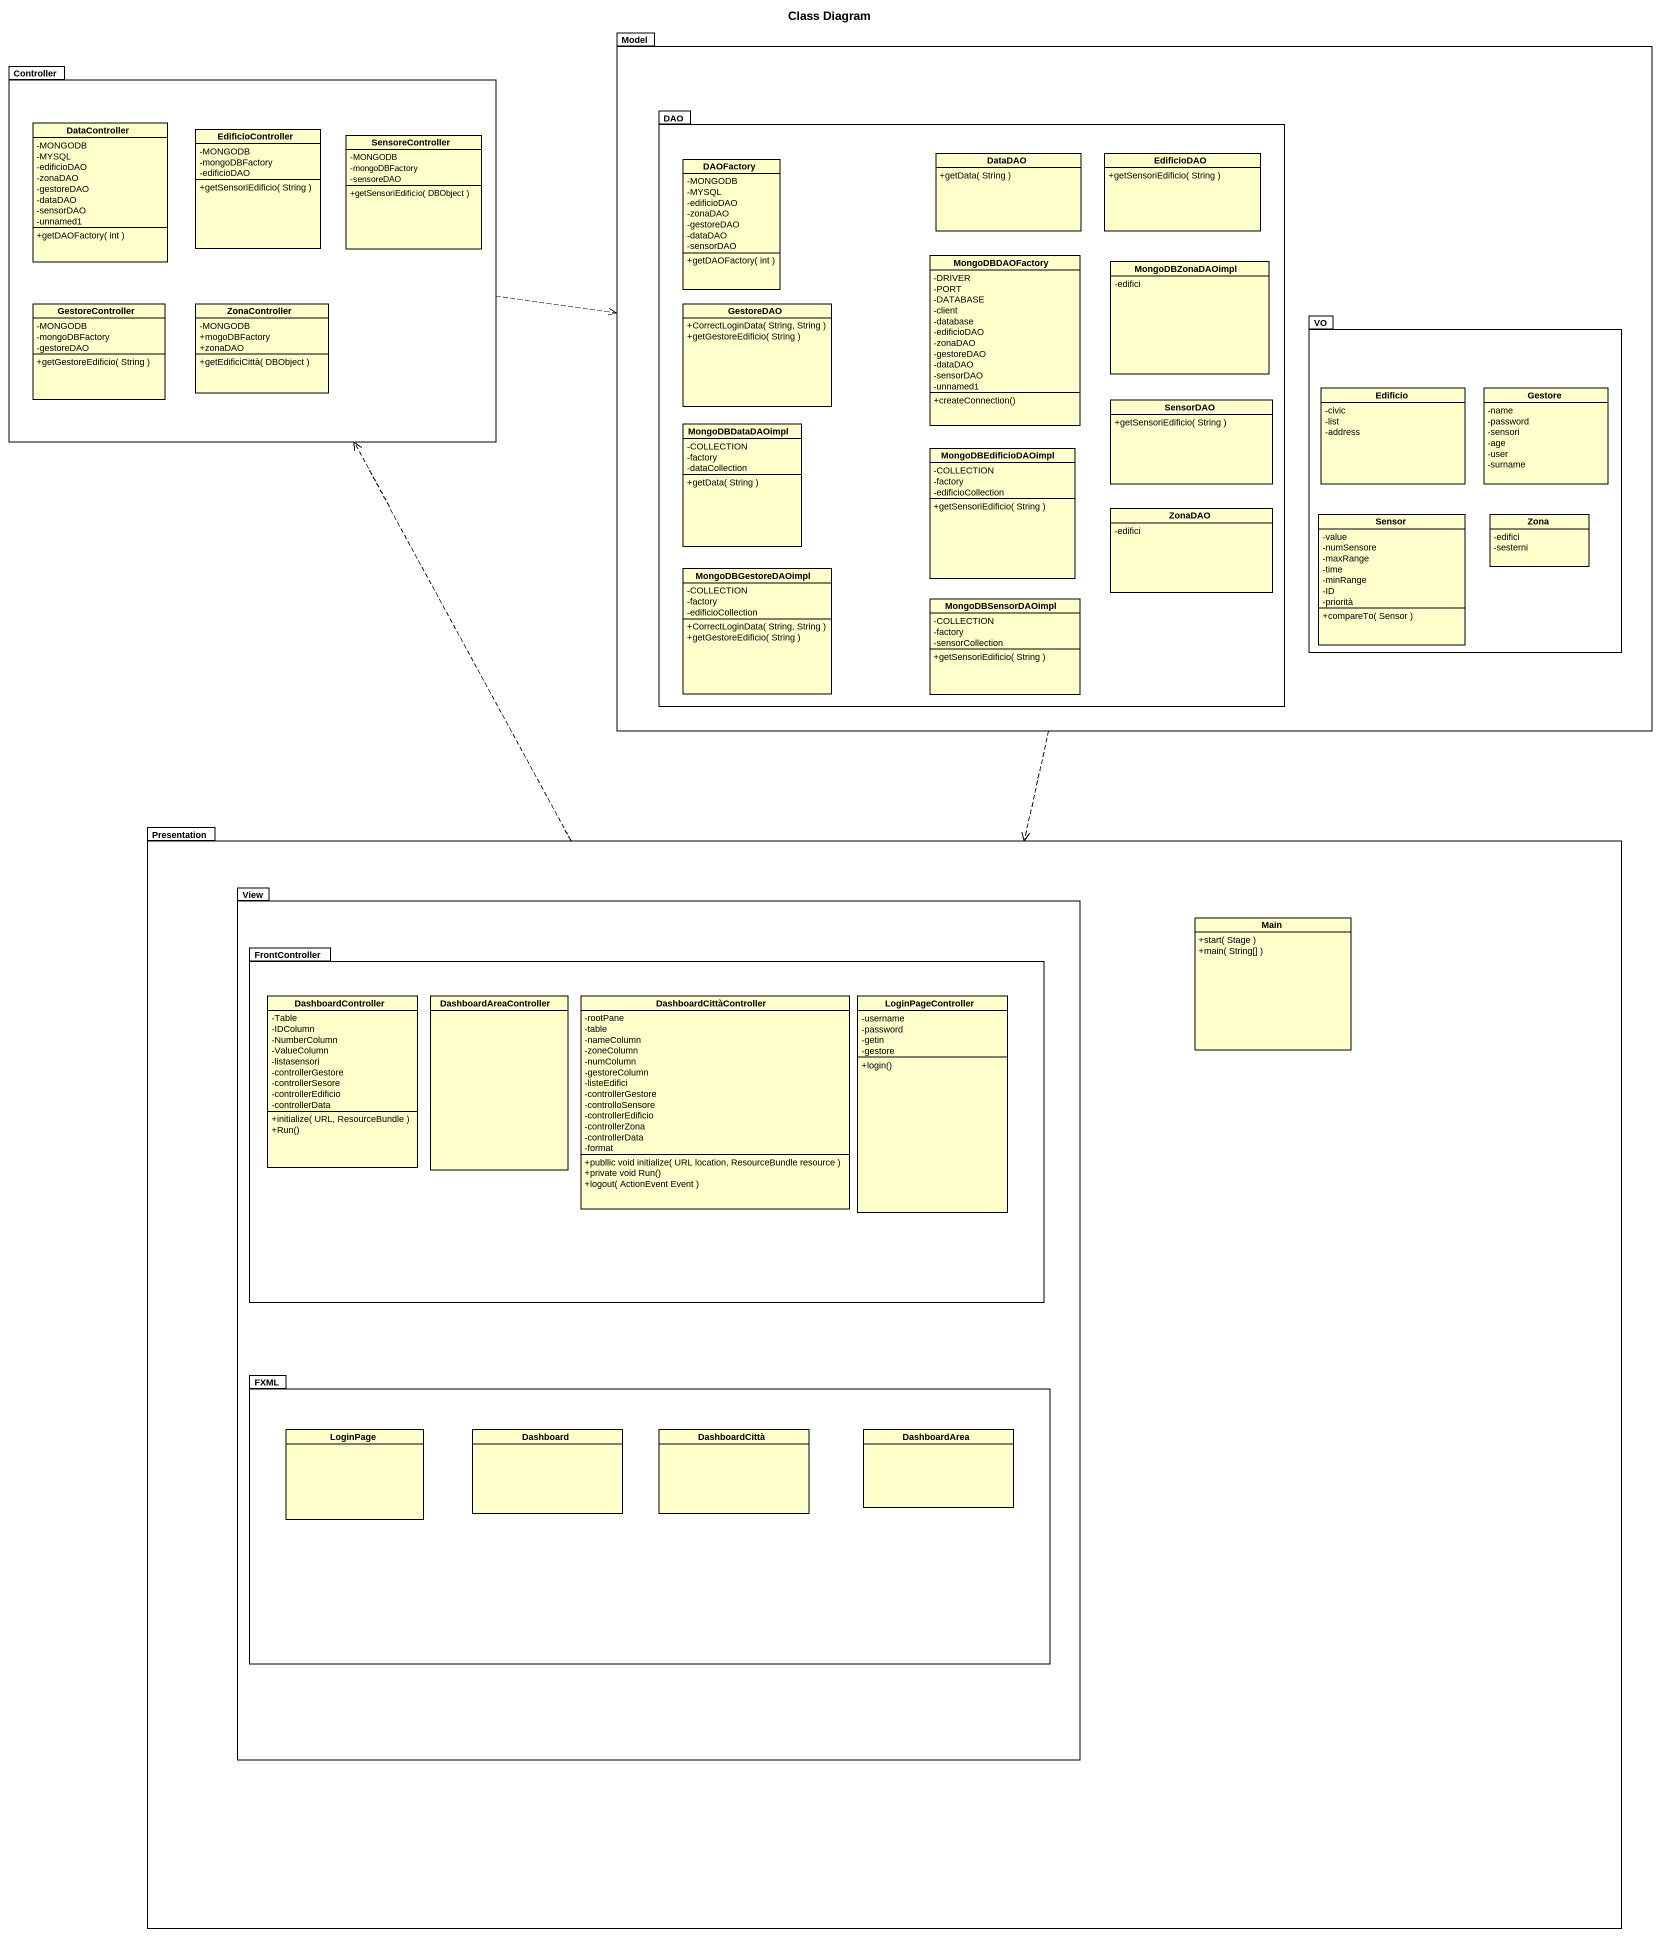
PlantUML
@startuml
title Class Diagram
hide circle
hide empty members
skinparam classAttributeIconSize 0
package Model {
  package DAO {
    class DAOFactory {
      -MONGODB
      -MYSQL
      -edificioDAO
      -zonaDAO
      -gestoreDAO
      -dataDAO
      -sensorDAO
      +getDAOFactory( int )
    }
    class DataDAO {
      +getData( String )
    }
    class EdificioDAO {
      +getSensoriEdificio( String )
    }
    class MongoDBDAOFactory {
      -DRIVER
      -PORT
      -DATABASE
      -client
      -database
      -edificioDAO
      -zonaDAO
      -gestoreDAO
      -dataDAO
      -sensorDAO
      -unnamed1
      +createConnection()
    }
    class MongoDBZonaDAOimpl {
      -edifici
    }
    class GestoreDAO {
      +CorrectLoginData( String, String )
      +getGestoreEdificio( String )
    }
    class SensorDAO {
      +getSensoriEdificio( String )
    }
    class MongoDBDataDAOimpl {
      -COLLECTION
      -factory
      -dataCollection
      +getData( String )
    }
    class MongoDBEdificioDAOimpl {
      -COLLECTION
      -factory
      -edificioCollection
      +getSensoriEdificio( String )
    }
    class ZonaDAO {
      -edifici
    }
    class MongoDBGestoreDAOimpl {
      -COLLECTION
      -factory
      -edificioCollection
      +CorrectLoginData( String, String )
      +getGestoreEdificio( String )
    }
    class MongoDBSensorDAOimpl {
      -COLLECTION
      -factory
      -sensorCollection
      +getSensoriEdificio( String )
    }
  }
  package VO {
    class Edificio {
      -civic
      -list
      -address
    }
    class Gestore {
      -name
      -password
      -sensori
      -age
      -user
      -surname
    }
    class Sensor {
      -value
      -numSensore
      -maxRange
      -time
      -minRange
      -ID
      -priorità
      +compareTo( Sensor )
    }
    class Zona {
      -edifici
      -sesterni
    }
  }
}
package Controller {
  class DataController {
    -MONGODB
    -MYSQL
    -edificioDAO
    -zonaDAO
    -gestoreDAO
    -dataDAO
    -sensorDAO
    -unnamed1
    +getDAOFactory( int )
  }
  class EdificioController {
    -MONGODB
    -mongoDBFactory
    -edificioDAO
    +getSensoriEdificio( String )
  }
  class SensoreController {
    -MONGODB
    -mongoDBFactory
    -sensoreDAO
    +getSensoriEdificio( DBObject )
  }
  class GestoreController {
    -MONGODB
    -mongoDBFactory
    -gestoreDAO
    +getGestoreEdificio( String )
  }
  class ZonaController {
    -MONGODB
    +mogoDBFactory
    +zonaDAO
    +getEdificiCittà( DBObject )
  }
}
package Presentation {
  package View {
    package FrontController {
      class DashboardController {
        -Table
        -IDColumn
        -NumberColumn
        -ValueColumn
        -listasensori
        -controllerGestore
        -controllerSesore
        -controllerEdificio
        -controllerData
        +initialize( URL, ResourceBundle )
        +Run()
      }
      class DashboardAreaController
      class DashboardCittàController {
        -rootPane
        -table
        -nameColumn
        -zoneColumn
        -numColumn
        -gestoreColumn
        -listeEdifici
        -controllerGestore
        -controlloSensore
        -controllerEdificio
        -controllerZona
        -controllerData
        -format
        +publlic void initialize( URL location, ResourceBundle resource )
        +private void Run()
        +logout( ActionEvent Event )
      }
      class LoginPageController {
        -username
        -password
        -getin
        -gestore
        +login()
      }
    }
    package FXML {
      class LoginPage
      class Dashboard
      class DashboardCittà
      class DashboardArea
    }
  }
  class Main {
    +start( Stage )
    +main( String[] )
  }
}
Model ..> Presentation
Controller .right.> Model
Presentation .up.> Controller
@enduml
